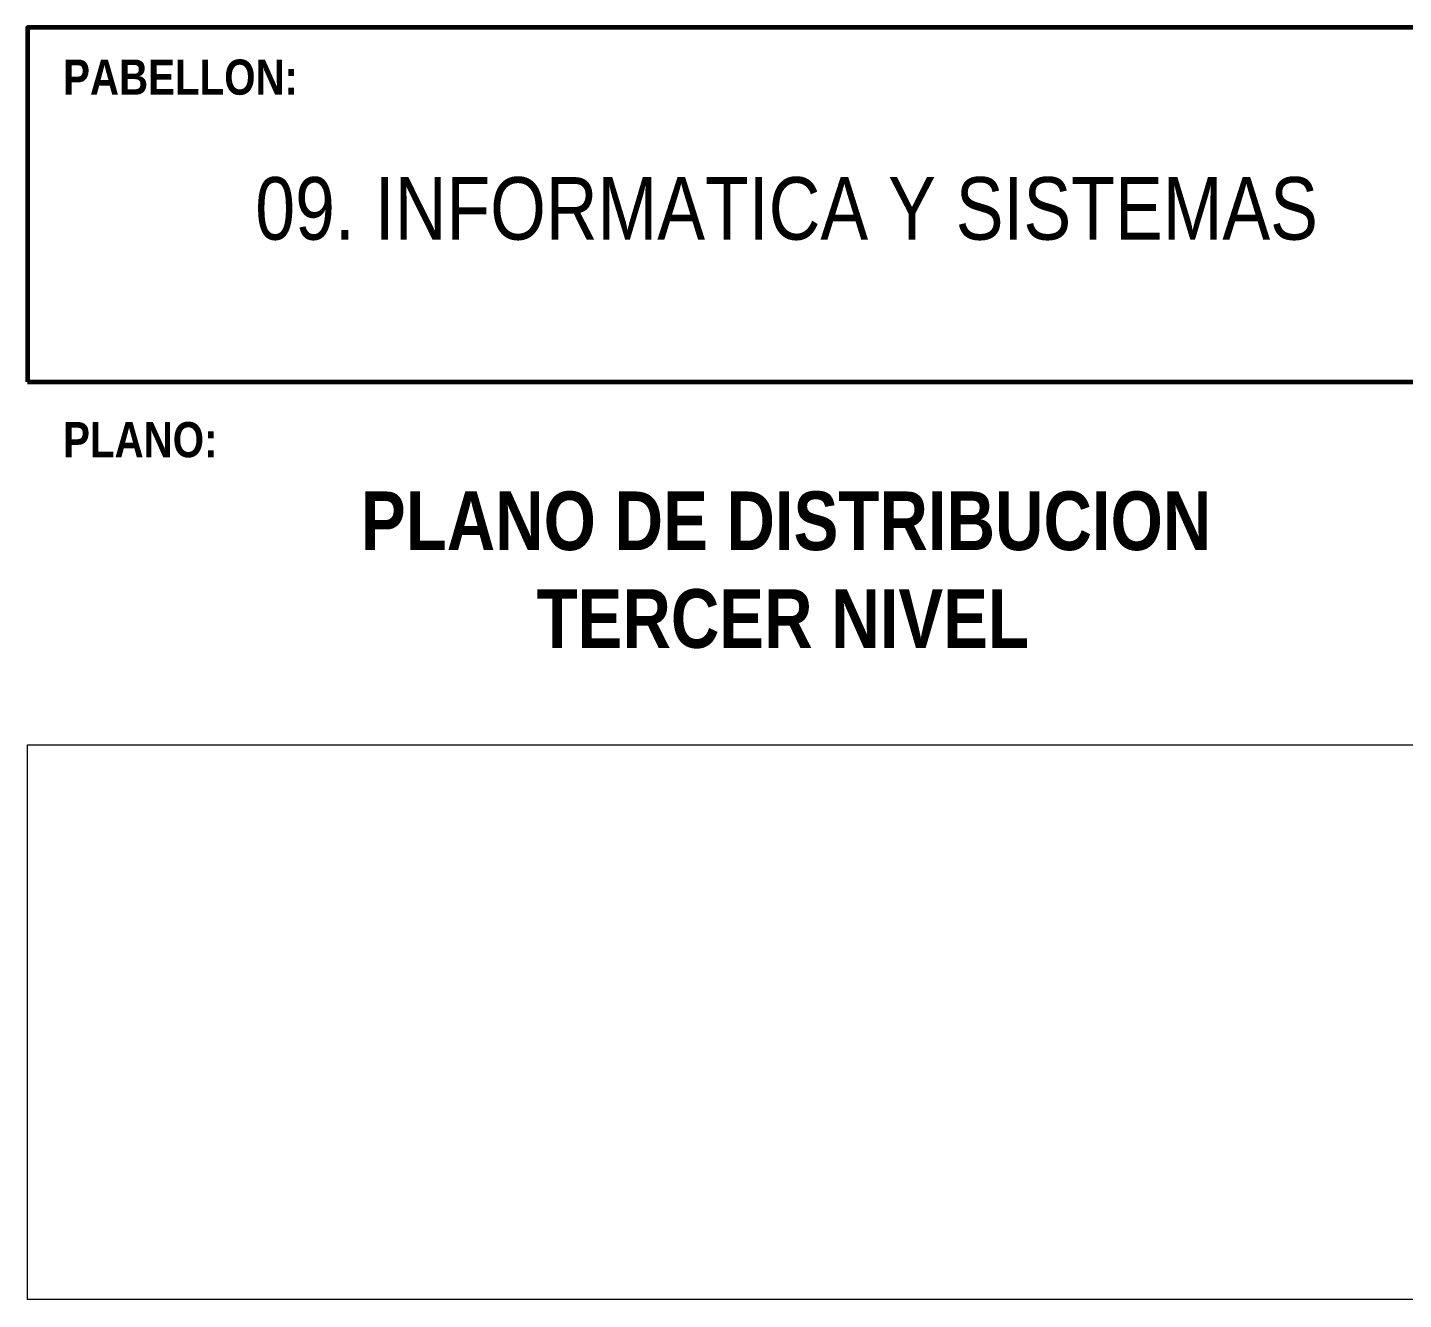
# Model space of a CAD drawing. Header units: inches. Extents: x 140 to 978, y -82 to 38.
# Drawn here: x 818.642 to 823.043, y -14.44 to -10.373 of the extents above; entities that cross this region are included whole.
import ezdxf

# ---------------------------------------------------------------- set-up
doc = ezdxf.new("R2010")
doc.units = ezdxf.units.IN
doc.header["$MEASUREMENT"] = 0
doc.layers.add('UNSAAC- ROTULO', color=7, linetype='Continuous', lineweight=60)
doc.layers.add('UNSAAC-TEXTOS ROTULO', color=7, linetype='Continuous', lineweight=15)
doc.styles.get("Standard").update_dxf_attribs({"font": 'arial.ttf'})

msp = doc.modelspace()

# ---------------------------------------------------------------- linework, layer by layer
at = {"layer": 'UNSAAC- ROTULO'}
msp.add_lwpolyline([(818.642, -11.5057), (823.1903, -11.5057), (823.1903, -10.3726), (818.642, -10.3726)], close=True, dxfattribs=at)
at = {"layer": 'UNSAAC-TEXTOS ROTULO'}
msp.add_lwpolyline([(818.642, -12.6669), (823.1903, -12.6669), (823.1903, -14.4403), (818.642, -14.4403)], close=True, dxfattribs=at)

# ---------------------------------------------------------------- texts
at = {"layer": 'UNSAAC-TEXTOS ROTULO', "attachment_point": 1}
for s, width, insert, char_height in [('{\\fArial Narrow|b1|i0|c0|p34;PABELLON: }', 0.740049, (818.7557, -10.4749), 0.1125), ('{\\fArial Narrow|b0|i0|c0|p34;09. INFORMATICA Y SISTEMAS}', 3.67979, (819.3705, -10.851), 0.2), ('{\\fArial Narrow|b1|i0|c0|p34;PLANO:\\fArial Narrow|b0|i0|c0|p34; }', 0.472996, (818.7557, -11.6343), 0.1125), ('\\pi0.16937;{\\fArial Narrow|b1|i0|c0|p34;PLANO DE DISTRIBUCION   \\P\\pi0.73129;TERCER NIVEL}', 3.026407, (819.539, -11.8563), 0.1875)]:
    msp.add_mtext_dynamic_manual_height_columns(s, width=width, gutter_width=12.5, heights=[0], dxfattribs=dict(at, insert=insert, char_height=char_height))

doc.saveas('drawing.dxf')
